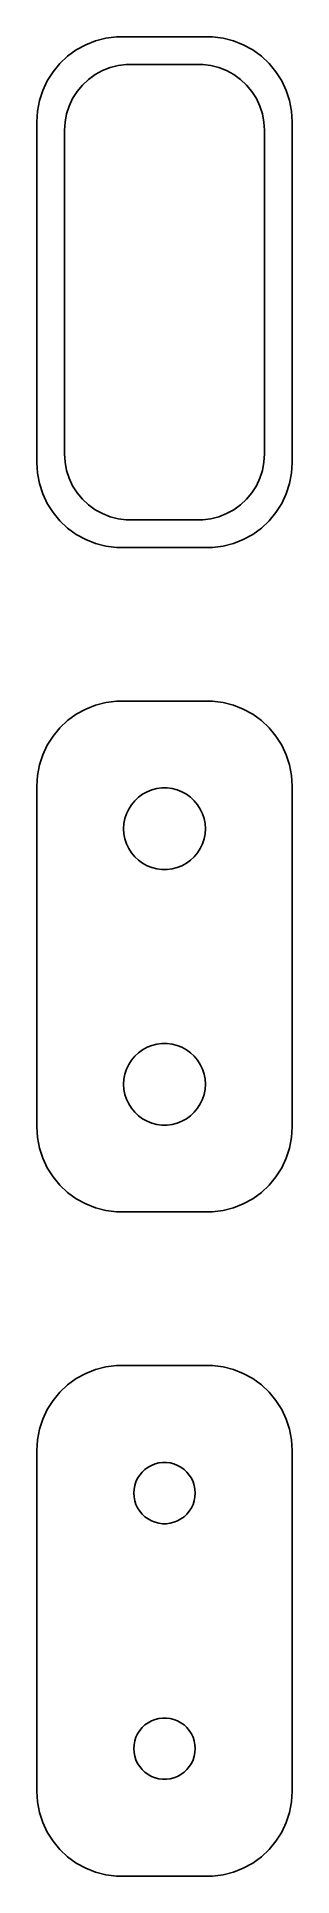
# Model space of a CAD drawing. Header units: metres. Extents: x -8 to 8, y 63 to 171.
import ezdxf

# ---------------------------------------------------------------- set-up
doc = ezdxf.new("R2010")
doc.units = ezdxf.units.M

msp = doc.modelspace()

# ---------------------------------------------------------------- linework, layer by layer
for p, q in [((-4.04507, 170.755), (-4.62889, 170.524)), ((-3.4369, 170.911), (-4.04507, 170.755)), ((-2.81395, 170.99), (-3.4369, 170.911)), ((2.81395, 170.99), (-2.81395, 170.99)), ((3.4369, 170.911), (2.81395, 170.99)), ((4.04507, 170.755), (3.4369, 170.911)), ((4.62889, 170.524), (4.04507, 170.755)), ((-5.68712, 169.853), (-6.14484, 169.423)), ((-5.17912, 170.222), (-5.68712, 169.853)), ((-4.62889, 170.524), (-5.17912, 170.222)), ((5.17912, 170.222), (4.62889, 170.524)), ((5.68712, 169.853), (5.17912, 170.222)), ((6.14484, 169.423), (5.68712, 169.853)), ((-6.54507, 168.939), (-6.88153, 168.409)), ((-6.14484, 169.423), (-6.54507, 168.939)), ((-4.82301, 168.151), (-4.46851, 168.484)), ((-4.46851, 168.484), (-4.07506, 168.77)), ((-4.07506, 168.77), (-3.64888, 169.004)), ((-3.64888, 169.004), (-3.1967, 169.183)), ((-3.1967, 169.183), (-2.72565, 169.304)), ((-2.72565, 169.304), (-2.24316, 169.365)), ((-2.24316, 169.365), (2.24316, 169.365)), ((2.24316, 169.365), (2.72565, 169.304)), ((2.72565, 169.304), (3.1967, 169.183)), ((3.1967, 169.183), (3.64888, 169.004)), ((3.64888, 169.004), (4.07506, 168.77)), ((4.07506, 168.77), (4.46851, 168.484)), ((4.46851, 168.484), (4.82301, 168.151)), ((6.54507, 168.939), (6.14484, 169.423)), ((6.88153, 168.409), (6.54507, 168.939)), ((-7.14888, 167.841), (-7.34291, 167.243)), ((-6.88153, 168.409), (-7.14888, 167.841)), ((-5.3936, 167.366), (-5.13301, 167.776)), ((-5.13301, 167.776), (-4.82301, 168.151)), ((4.82301, 168.151), (5.13301, 167.776)), ((5.13301, 167.776), (5.3936, 167.366)), ((7.14888, 167.841), (6.88153, 168.409)), ((7.34291, 167.243), (7.14888, 167.841)), ((-7.46057, 166.627), (-7.5, 166)), ((-7.34291, 167.243), (-7.46057, 166.627)), ((-5.84209, 165.985), (-5.75096, 166.463)), ((-5.75096, 166.463), (-5.60068, 166.926)), ((-5.60068, 166.926), (-5.3936, 167.366)), ((5.3936, 167.366), (5.60068, 166.926)), ((5.60068, 166.926), (5.75096, 166.463)), ((5.75096, 166.463), (5.84209, 165.985)), ((7.46057, 166.627), (7.34291, 167.243)), ((7.5, 166), (7.46057, 166.627)), ((-7.5, 166), (-7.5, 146)), ((-5.87262, 165.5), (-5.84209, 165.985)), ((-5.87262, 146.5), (-5.87262, 165.5)), ((5.84209, 165.985), (5.87262, 165.5)), ((5.87262, 165.5), (5.87262, 146.5)), ((7.5, 146), (7.5, 166)), ((-7.5, 146), (-7.46057, 145.373)), ((-5.84209, 146.015), (-5.87262, 146.5)), ((-5.75096, 145.537), (-5.84209, 146.015)), ((5.84209, 146.015), (5.75096, 145.537)), ((5.87262, 146.5), (5.84209, 146.015)), ((7.46057, 145.373), (7.5, 146)), ((-7.46057, 145.373), (-7.34291, 144.757)), ((-7.34291, 144.757), (-7.14888, 144.159)), ((-5.60068, 145.074), (-5.75096, 145.537)), ((-5.3936, 144.634), (-5.60068, 145.074)), ((5.60068, 145.074), (5.3936, 144.634)), ((5.75096, 145.537), (5.60068, 145.074)), ((7.14888, 144.159), (7.34291, 144.757)), ((7.34291, 144.757), (7.46057, 145.373)), ((-7.14888, 144.159), (-6.88153, 143.591)), ((-5.13301, 144.224), (-5.3936, 144.634)), ((-4.82301, 143.849), (-5.13301, 144.224)), ((-4.46851, 143.516), (-4.82301, 143.849)), ((4.82301, 143.849), (4.46851, 143.516)), ((5.13301, 144.224), (4.82301, 143.849)), ((5.3936, 144.634), (5.13301, 144.224)), ((6.88153, 143.591), (7.14888, 144.159)), ((-6.88153, 143.591), (-6.54507, 143.061)), ((-6.54507, 143.061), (-6.14484, 142.577)), ((-6.14484, 142.577), (-5.68712, 142.147)), ((-4.07506, 143.23), (-4.46851, 143.516)), ((-3.64888, 142.996), (-4.07506, 143.23)), ((-3.1967, 142.817), (-3.64888, 142.996)), ((-2.72565, 142.696), (-3.1967, 142.817)), ((-2.24316, 142.635), (-2.72565, 142.696)), ((2.24316, 142.635), (-2.24316, 142.635)), ((2.72565, 142.696), (2.24316, 142.635)), ((3.1967, 142.817), (2.72565, 142.696)), ((3.64888, 142.996), (3.1967, 142.817)), ((4.07506, 143.23), (3.64888, 142.996)), ((4.46851, 143.516), (4.07506, 143.23)), ((5.68712, 142.147), (6.14484, 142.577)), ((6.14484, 142.577), (6.54507, 143.061)), ((6.54507, 143.061), (6.88153, 143.591)), ((-5.68712, 142.147), (-5.17912, 141.778)), ((-5.17912, 141.778), (-4.62889, 141.476)), ((-4.62889, 141.476), (-4.04507, 141.245)), ((4.04507, 141.245), (4.62889, 141.476)), ((4.62889, 141.476), (5.17912, 141.778)), ((5.17912, 141.778), (5.68712, 142.147)), ((-4.04507, 141.245), (-3.4369, 141.089)), ((-3.4369, 141.089), (-2.81395, 141.01)), ((-2.81395, 141.01), (2.81395, 141.01)), ((2.81395, 141.01), (3.4369, 141.089)), ((3.4369, 141.089), (4.04507, 141.245)), ((-4.04507, 131.755), (-4.62889, 131.524)), ((-3.4369, 131.911), (-4.04507, 131.755)), ((-2.81395, 131.99), (-3.4369, 131.911)), ((2.81395, 131.99), (-2.81395, 131.99)), ((3.4369, 131.911), (2.81395, 131.99)), ((4.04507, 131.755), (3.4369, 131.911)), ((4.62889, 131.524), (4.04507, 131.755)), ((-5.68712, 130.853), (-6.14484, 130.423)), ((-5.17912, 131.222), (-5.68712, 130.853)), ((-4.62889, 131.524), (-5.17912, 131.222)), ((5.17912, 131.222), (4.62889, 131.524)), ((5.68712, 130.853), (5.17912, 131.222)), ((6.14484, 130.423), (5.68712, 130.853)), ((-6.54507, 129.939), (-6.88153, 129.409)), ((-6.14484, 130.423), (-6.54507, 129.939)), ((6.54507, 129.939), (6.14484, 130.423)), ((6.88153, 129.409), (6.54507, 129.939)), ((-7.14888, 128.841), (-7.34291, 128.243)), ((-6.88153, 129.409), (-7.14888, 128.841)), ((7.14888, 128.841), (6.88153, 129.409)), ((7.34291, 128.243), (7.14888, 128.841)), ((-7.46057, 127.627), (-7.5, 127)), ((-7.34291, 128.243), (-7.46057, 127.627)), ((7.46057, 127.627), (7.34291, 128.243)), ((7.5, 127), (7.46057, 127.627)), ((-7.5, 127), (-7.5, 107)), ((-1.74951, 126.143), (-1.52982, 126.349)), ((-1.52982, 126.349), (-1.28598, 126.526)), ((-1.28598, 126.526), (-1.02187, 126.672)), ((-1.02187, 126.672), (-0.741638, 126.783)), ((-0.741638, 126.783), (-0.449707, 126.857)), ((-0.449707, 126.857), (-0.150696, 126.895)), ((-0.150696, 126.895), (0.150696, 126.895)), ((0.150696, 126.895), (0.449707, 126.857)), ((0.449707, 126.857), (0.741638, 126.783)), ((0.741638, 126.783), (1.02187, 126.672)), ((1.02187, 126.672), (1.28598, 126.526)), ((1.28598, 126.526), (1.52982, 126.349)), ((1.52982, 126.349), (1.74951, 126.143)), ((7.5, 107), (7.5, 127)), ((-2.32458, 125.097), (-2.23146, 125.383)), ((-2.23146, 125.383), (-2.10313, 125.656)), ((-2.10313, 125.656), (-1.94164, 125.911)), ((-1.94164, 125.911), (-1.74951, 126.143)), ((1.74951, 126.143), (1.94164, 125.911)), ((1.94164, 125.911), (2.10313, 125.656)), ((2.10313, 125.656), (2.23146, 125.383)), ((2.23146, 125.383), (2.32458, 125.097)), ((-2.39999, 124.5), (-2.38107, 124.801)), ((-2.38107, 124.199), (-2.39999, 124.5)), ((-2.38107, 124.801), (-2.32458, 125.097)), ((-2.32458, 123.903), (-2.38107, 124.199)), ((2.32458, 125.097), (2.38107, 124.801)), ((2.38107, 124.199), (2.32458, 123.903)), ((2.38107, 124.801), (2.39999, 124.5)), ((2.39999, 124.5), (2.38107, 124.199)), ((-2.23146, 123.617), (-2.32458, 123.903)), ((-2.10313, 123.344), (-2.23146, 123.617)), ((-1.94164, 123.089), (-2.10313, 123.344)), ((2.10313, 123.344), (1.94164, 123.089)), ((2.23146, 123.617), (2.10313, 123.344)), ((2.32458, 123.903), (2.23146, 123.617)), ((-1.74951, 122.857), (-1.94164, 123.089)), ((-1.52982, 122.651), (-1.74951, 122.857)), ((-1.28598, 122.474), (-1.52982, 122.651)), ((-1.02187, 122.328), (-1.28598, 122.474)), ((-0.741638, 122.217), (-1.02187, 122.328)), ((-0.449707, 122.143), (-0.741638, 122.217)), ((-0.150696, 122.105), (-0.449707, 122.143)), ((0.150696, 122.105), (-0.150696, 122.105)), ((0.449707, 122.143), (0.150696, 122.105)), ((0.741638, 122.217), (0.449707, 122.143)), ((1.02187, 122.328), (0.741638, 122.217)), ((1.28598, 122.474), (1.02187, 122.328)), ((1.52982, 122.651), (1.28598, 122.474)), ((1.74951, 122.857), (1.52982, 122.651)), ((1.94164, 123.089), (1.74951, 122.857)), ((-1.74951, 111.143), (-1.52982, 111.349)), ((-1.52982, 111.349), (-1.28598, 111.526)), ((-1.28598, 111.526), (-1.02187, 111.672)), ((-1.02187, 111.672), (-0.741638, 111.783)), ((-0.741638, 111.783), (-0.449707, 111.857)), ((-0.449707, 111.857), (-0.150696, 111.895)), ((-0.150696, 111.895), (0.150696, 111.895)), ((0.150696, 111.895), (0.449707, 111.857)), ((0.449707, 111.857), (0.741638, 111.783)), ((0.741638, 111.783), (1.02187, 111.672)), ((1.02187, 111.672), (1.28598, 111.526)), ((1.28598, 111.526), (1.52982, 111.349)), ((1.52982, 111.349), (1.74951, 111.143)), ((-2.32458, 110.097), (-2.23146, 110.383)), ((-2.23146, 110.383), (-2.10313, 110.656)), ((-2.10313, 110.656), (-1.94164, 110.911)), ((-1.94164, 110.911), (-1.74951, 111.143)), ((1.74951, 111.143), (1.94164, 110.911)), ((1.94164, 110.911), (2.10313, 110.656)), ((2.10313, 110.656), (2.23146, 110.383)), ((2.23146, 110.383), (2.32458, 110.097)), ((-2.39999, 109.5), (-2.38107, 109.801)), ((-2.38107, 109.199), (-2.39999, 109.5)), ((-2.38107, 109.801), (-2.32458, 110.097)), ((-2.32458, 108.903), (-2.38107, 109.199)), ((2.32458, 110.097), (2.38107, 109.801)), ((2.38107, 109.199), (2.32458, 108.903)), ((2.38107, 109.801), (2.39999, 109.5)), ((2.39999, 109.5), (2.38107, 109.199)), ((-2.23146, 108.617), (-2.32458, 108.903)), ((-2.10313, 108.344), (-2.23146, 108.617)), ((-1.94164, 108.089), (-2.10313, 108.344)), ((-1.74951, 107.857), (-1.94164, 108.089)), ((1.94164, 108.089), (1.74951, 107.857)), ((2.10313, 108.344), (1.94164, 108.089)), ((2.23146, 108.617), (2.10313, 108.344)), ((2.32458, 108.903), (2.23146, 108.617)), ((-7.5, 107), (-7.46057, 106.373)), ((-1.52982, 107.651), (-1.74951, 107.857)), ((-1.28598, 107.474), (-1.52982, 107.651)), ((-1.02187, 107.328), (-1.28598, 107.474)), ((-0.741638, 107.217), (-1.02187, 107.328)), ((-0.449707, 107.143), (-0.741638, 107.217)), ((-0.150696, 107.105), (-0.449707, 107.143)), ((0.150696, 107.105), (-0.150696, 107.105)), ((0.449707, 107.143), (0.150696, 107.105)), ((0.741638, 107.217), (0.449707, 107.143)), ((1.02187, 107.328), (0.741638, 107.217)), ((1.28598, 107.474), (1.02187, 107.328)), ((1.52982, 107.651), (1.28598, 107.474)), ((1.74951, 107.857), (1.52982, 107.651)), ((7.46057, 106.373), (7.5, 107)), ((-7.46057, 106.373), (-7.34291, 105.757)), ((7.34291, 105.757), (7.46057, 106.373)), ((-7.34291, 105.757), (-7.14888, 105.159)), ((-7.14888, 105.159), (-6.88153, 104.591)), ((6.88153, 104.591), (7.14888, 105.159)), ((7.14888, 105.159), (7.34291, 105.757)), ((-6.88153, 104.591), (-6.54507, 104.061)), ((-6.54507, 104.061), (-6.14484, 103.577)), ((6.14484, 103.577), (6.54507, 104.061)), ((6.54507, 104.061), (6.88153, 104.591)), ((-6.14484, 103.577), (-5.68712, 103.147)), ((-5.68712, 103.147), (-5.17912, 102.778)), ((-5.17912, 102.778), (-4.62889, 102.476)), ((4.62889, 102.476), (5.17912, 102.778)), ((5.17912, 102.778), (5.68712, 103.147)), ((5.68712, 103.147), (6.14484, 103.577)), ((-4.62889, 102.476), (-4.04507, 102.245)), ((-4.04507, 102.245), (-3.4369, 102.089)), ((-3.4369, 102.089), (-2.81395, 102.01)), ((-2.81395, 102.01), (2.81395, 102.01)), ((2.81395, 102.01), (3.4369, 102.089)), ((3.4369, 102.089), (4.04507, 102.245)), ((4.04507, 102.245), (4.62889, 102.476)), ((-3.4369, 92.9114), (-4.04507, 92.7553)), ((-2.81395, 92.9901), (-3.4369, 92.9114)), ((2.81395, 92.9901), (-2.81395, 92.9901)), ((3.4369, 92.9114), (2.81395, 92.9901)), ((4.04507, 92.7553), (3.4369, 92.9114)), ((-5.68712, 91.8526), (-6.14484, 91.4227)), ((-5.17912, 92.2216), (-5.68712, 91.8526)), ((-4.62889, 92.5241), (-5.17912, 92.2216)), ((-4.04507, 92.7553), (-4.62889, 92.5241)), ((4.62889, 92.5241), (4.04507, 92.7553)), ((5.17912, 92.2216), (4.62889, 92.5241)), ((5.68712, 91.8526), (5.17912, 92.2216)), ((6.14484, 91.4227), (5.68712, 91.8526)), ((-6.54507, 90.9389), (-6.88153, 90.4088)), ((-6.14484, 91.4227), (-6.54507, 90.9389)), ((6.54507, 90.9389), (6.14484, 91.4227)), ((6.88153, 90.4088), (6.54507, 90.9389)), ((-7.14888, 89.8406), (-7.34291, 89.2434)), ((-6.88153, 90.4088), (-7.14888, 89.8406)), ((7.14888, 89.8406), (6.88153, 90.4088)), ((7.34291, 89.2434), (7.14888, 89.8406)), ((-7.46057, 88.6267), (-7.5, 88)), ((-7.34291, 89.2434), (-7.46057, 88.6267)), ((7.46057, 88.6267), (7.34291, 89.2434)), ((7.5, 88), (7.46057, 88.6267)), ((-7.5, 88), (-7.5, 68)), ((7.5, 68), (7.5, 88)), ((-1.57735, 86.3671), (-1.45622, 86.558)), ((-1.45622, 86.558), (-1.31213, 86.7322)), ((-1.31213, 86.7322), (-1.14735, 86.8869)), ((-1.14735, 86.8869), (-0.964478, 87.0198)), ((-0.964478, 87.0198), (-0.766388, 87.1287)), ((-0.766388, 87.1287), (-0.556229, 87.2119)), ((-0.556229, 87.2119), (-0.33728, 87.2681)), ((-0.33728, 87.2681), (-0.113022, 87.2964)), ((-0.113022, 87.2964), (0.113022, 87.2964)), ((0.113022, 87.2964), (0.33728, 87.2681)), ((0.33728, 87.2681), (0.556229, 87.2119)), ((0.556229, 87.2119), (0.766388, 87.1287)), ((0.766388, 87.1287), (0.964478, 87.0198)), ((0.964478, 87.0198), (1.14735, 86.8869)), ((1.14735, 86.8869), (1.31213, 86.7322)), ((1.31213, 86.7322), (1.45622, 86.558)), ((1.45622, 86.558), (1.57735, 86.3671)), ((-1.79999, 85.5), (-1.7858, 85.7256)), ((-1.7858, 85.2744), (-1.79999, 85.5)), ((-1.7858, 85.7256), (-1.74344, 85.9476)), ((-1.74344, 85.9476), (-1.67358, 86.1626)), ((-1.67358, 86.1626), (-1.57735, 86.3671)), ((1.57735, 86.3671), (1.67358, 86.1626)), ((1.67358, 86.1626), (1.74344, 85.9476)), ((1.74344, 85.9476), (1.7858, 85.7256)), ((1.7858, 85.7256), (1.79999, 85.5)), ((1.79999, 85.5), (1.7858, 85.2744)), ((-1.74344, 85.0524), (-1.7858, 85.2744)), ((-1.67358, 84.8374), (-1.74344, 85.0524)), ((-1.57735, 84.6328), (-1.67358, 84.8374)), ((-1.45622, 84.442), (-1.57735, 84.6328)), ((-1.31213, 84.2678), (-1.45622, 84.442)), ((-1.14735, 84.1131), (-1.31213, 84.2678)), ((1.31213, 84.2678), (1.14735, 84.1131)), ((1.45622, 84.442), (1.31213, 84.2678)), ((1.57735, 84.6328), (1.45622, 84.442)), ((1.67358, 84.8374), (1.57735, 84.6328)), ((1.74344, 85.0524), (1.67358, 84.8374)), ((1.7858, 85.2744), (1.74344, 85.0524)), ((-0.964478, 83.9802), (-1.14735, 84.1131)), ((-0.766388, 83.8713), (-0.964478, 83.9802)), ((-0.556229, 83.7881), (-0.766388, 83.8713)), ((-0.33728, 83.7319), (-0.556229, 83.7881)), ((-0.113022, 83.7036), (-0.33728, 83.7319)), ((0.113022, 83.7036), (-0.113022, 83.7036)), ((0.33728, 83.7319), (0.113022, 83.7036)), ((0.556229, 83.7881), (0.33728, 83.7319)), ((0.766388, 83.8713), (0.556229, 83.7881)), ((0.964478, 83.9802), (0.766388, 83.8713)), ((1.14735, 84.1131), (0.964478, 83.9802)), ((-1.67358, 71.1626), (-1.57735, 71.3672)), ((-1.57735, 71.3672), (-1.45622, 71.558)), ((-1.45622, 71.558), (-1.31213, 71.7322)), ((-1.31213, 71.7322), (-1.14735, 71.8869)), ((-1.14735, 71.8869), (-0.964478, 72.0198)), ((-0.964478, 72.0198), (-0.766388, 72.1287)), ((-0.766388, 72.1287), (-0.556229, 72.2119)), ((-0.556229, 72.2119), (-0.33728, 72.2681)), ((-0.33728, 72.2681), (-0.113022, 72.2964)), ((-0.113022, 72.2964), (0.113022, 72.2964)), ((0.113022, 72.2964), (0.33728, 72.2681)), ((0.33728, 72.2681), (0.556229, 72.2119)), ((0.556229, 72.2119), (0.766388, 72.1287)), ((0.766388, 72.1287), (0.964478, 72.0198)), ((0.964478, 72.0198), (1.14735, 71.8869)), ((1.14735, 71.8869), (1.31213, 71.7322)), ((1.31213, 71.7322), (1.45622, 71.558)), ((1.45622, 71.558), (1.57735, 71.3672)), ((1.57735, 71.3672), (1.67358, 71.1626)), ((-1.79999, 70.5), (-1.7858, 70.7256)), ((-1.7858, 70.2744), (-1.79999, 70.5)), ((-1.7858, 70.7256), (-1.74344, 70.9476)), ((-1.74344, 70.0524), (-1.7858, 70.2744)), ((-1.74344, 70.9476), (-1.67358, 71.1626)), ((1.67358, 71.1626), (1.74344, 70.9476)), ((1.74344, 70.9476), (1.7858, 70.7256)), ((1.7858, 70.2744), (1.74344, 70.0524)), ((1.7858, 70.7256), (1.79999, 70.5)), ((1.79999, 70.5), (1.7858, 70.2744)), ((-1.67358, 69.8374), (-1.74344, 70.0524)), ((-1.57735, 69.6329), (-1.67358, 69.8374)), ((-1.45622, 69.442), (-1.57735, 69.6329)), ((-1.31213, 69.2678), (-1.45622, 69.442)), ((-1.14735, 69.1131), (-1.31213, 69.2678)), ((-0.964478, 68.9802), (-1.14735, 69.1131)), ((1.14735, 69.1131), (0.964478, 68.9802)), ((1.31213, 69.2678), (1.14735, 69.1131)), ((1.45622, 69.442), (1.31213, 69.2678)), ((1.57735, 69.6329), (1.45622, 69.442)), ((1.67358, 69.8374), (1.57735, 69.6329)), ((1.74344, 70.0524), (1.67358, 69.8374)), ((-0.766388, 68.8713), (-0.964478, 68.9802)), ((-0.556229, 68.7881), (-0.766388, 68.8713)), ((-0.33728, 68.7319), (-0.556229, 68.7881)), ((-0.113022, 68.7036), (-0.33728, 68.7319)), ((0.113022, 68.7036), (-0.113022, 68.7036)), ((0.33728, 68.7319), (0.113022, 68.7036)), ((0.556229, 68.7881), (0.33728, 68.7319)), ((0.766388, 68.8713), (0.556229, 68.7881)), ((0.964478, 68.9802), (0.766388, 68.8713)), ((-7.5, 68), (-7.46057, 67.3733)), ((-7.46057, 67.3733), (-7.34291, 66.7566)), ((7.34291, 66.7566), (7.46057, 67.3733)), ((7.46057, 67.3733), (7.5, 68)), ((-7.34291, 66.7566), (-7.14888, 66.1594)), ((-7.14888, 66.1594), (-6.88153, 65.5912)), ((6.88153, 65.5912), (7.14888, 66.1594)), ((7.14888, 66.1594), (7.34291, 66.7566)), ((-6.88153, 65.5912), (-6.54507, 65.0611)), ((-6.54507, 65.0611), (-6.14484, 64.5773)), ((6.14484, 64.5773), (6.54507, 65.0611)), ((6.54507, 65.0611), (6.88153, 65.5912)), ((-6.14484, 64.5773), (-5.68712, 64.1474)), ((-5.68712, 64.1474), (-5.17912, 63.7784)), ((-5.17912, 63.7784), (-4.62889, 63.4759)), ((4.62889, 63.4759), (5.17912, 63.7784)), ((5.17912, 63.7784), (5.68712, 64.1474)), ((5.68712, 64.1474), (6.14484, 64.5773)), ((-4.62889, 63.4759), (-4.04507, 63.2447)), ((-4.04507, 63.2447), (-3.4369, 63.0886)), ((-3.4369, 63.0886), (-2.81395, 63.0099)), ((-2.81395, 63.0099), (2.81395, 63.0099)), ((2.81395, 63.0099), (3.4369, 63.0886)), ((3.4369, 63.0886), (4.04507, 63.2447)), ((4.04507, 63.2447), (4.62889, 63.4759))]:
    msp.add_line(p, q)

doc.saveas('drawing.dxf')
